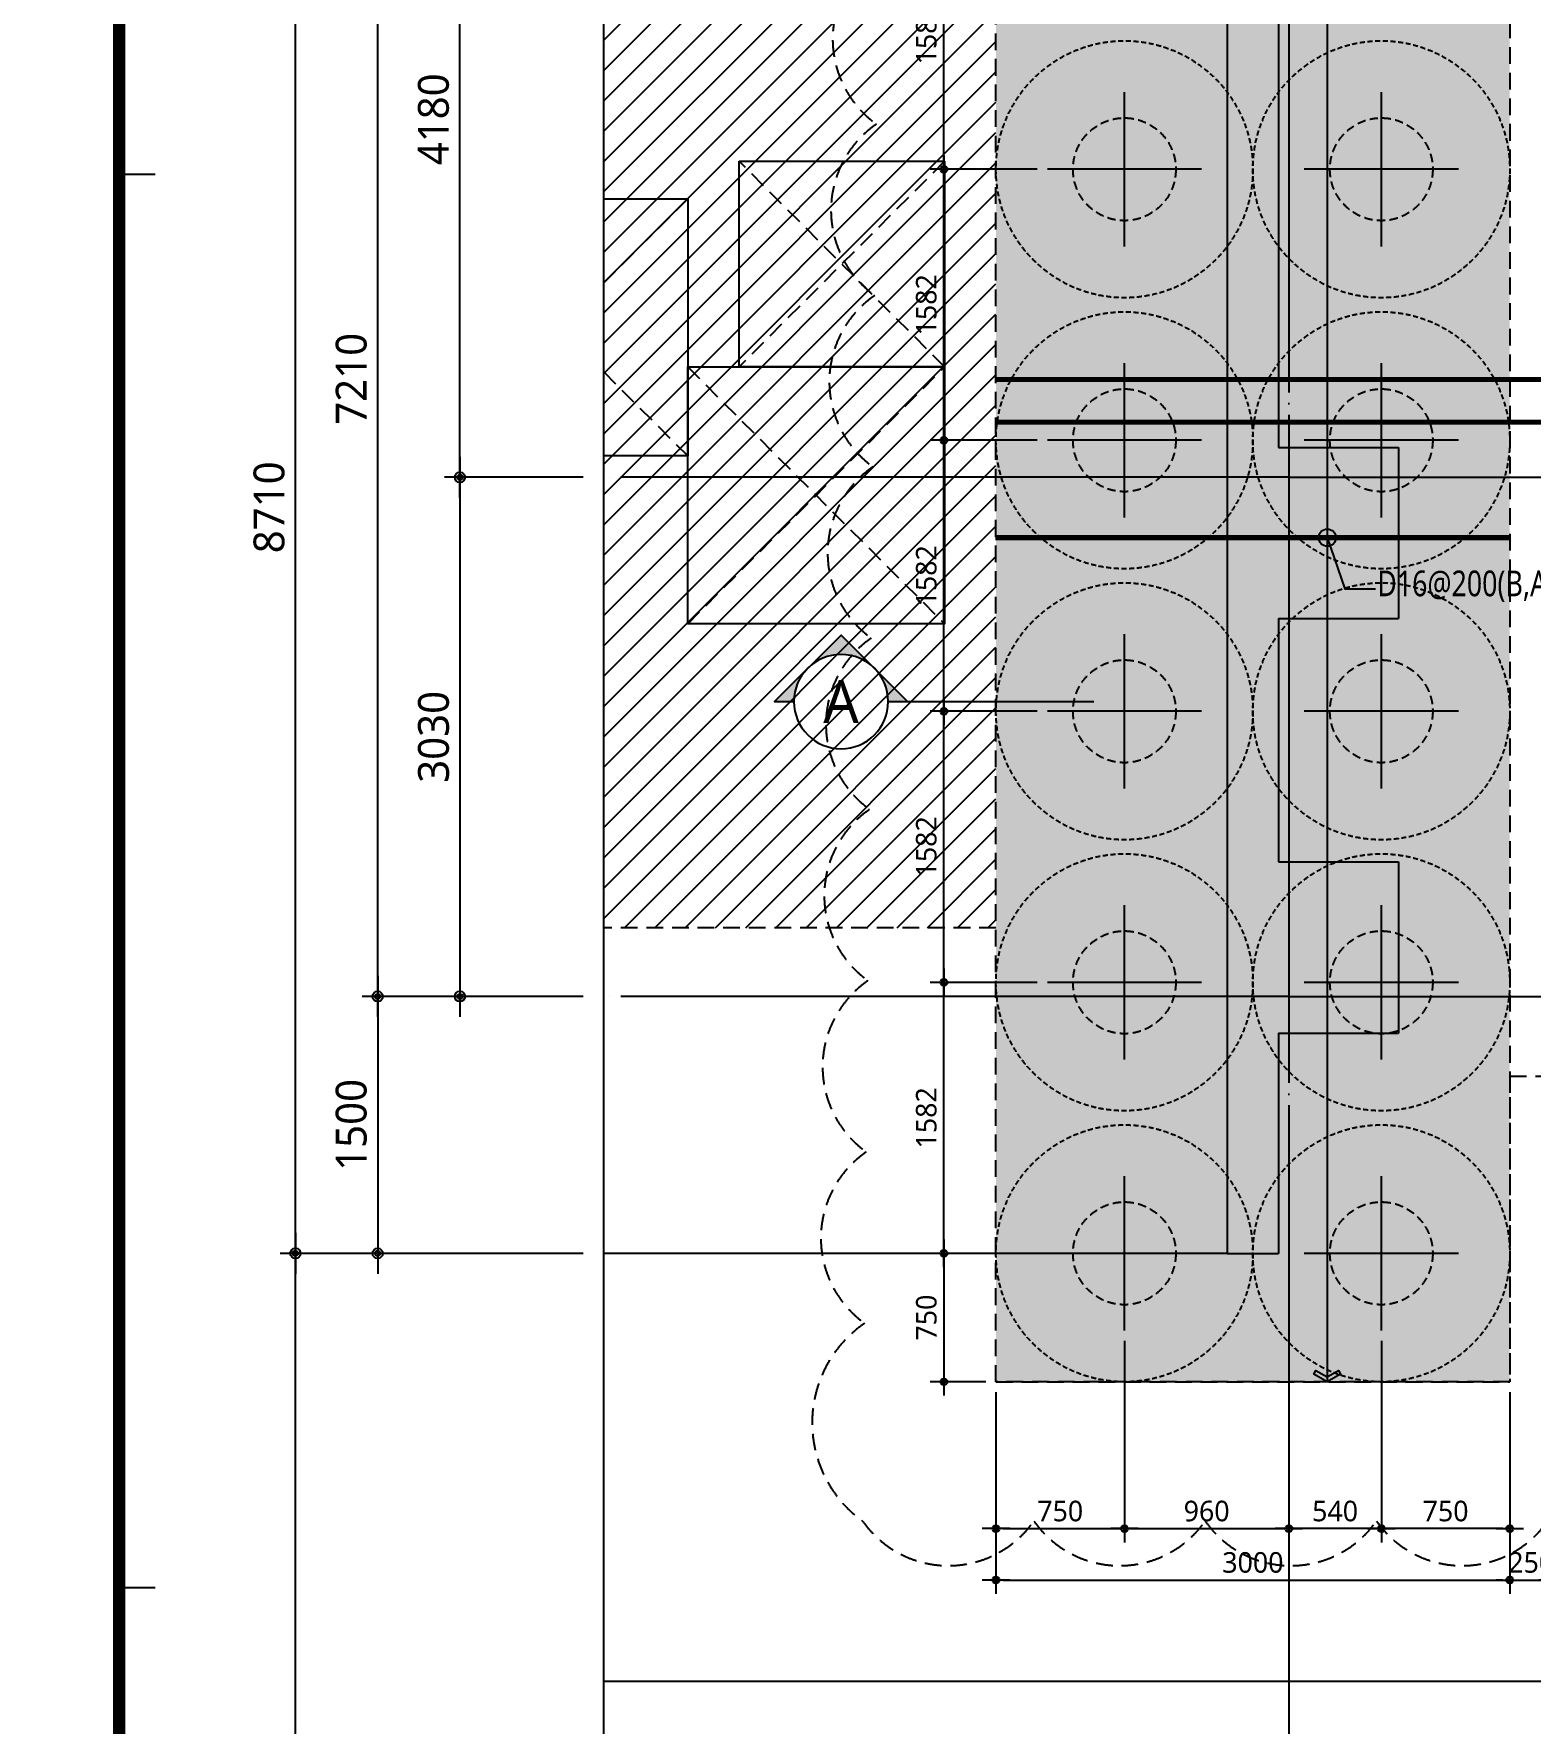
# Model space of a CAD drawing. Header units: millimetres. Extents: x 262481 to 2519995, y -394348 to 364571.
# Drawn here: x 488817 to 497559, y -79860 to -69993 of the extents above; entities that cross this region are included whole.
import ezdxf
from ezdxf.enums import TextEntityAlignment as Align
from ezdxf.xclip import XClip

# ---------------------------------------------------------------- set-up
doc = ezdxf.new("R2010")
doc.units = ezdxf.units.MM
doc.header["$LTSCALE"] = 65
doc.header["$XCLIPFRAME"] = 0
for name, pattern in [('CEN', [62, 60, -1, 0, -1]), ('HID2', [7.5, 6, -1.5]), ('XS-기초$0$CEN', [62, 60, -1, 0, -1]), ('XS-기초$0$HID', [2.3, 1.5, -0.8])]:
    doc.linetypes.add(name, pattern=pattern)
doc.layers.get('Defpoints').update_dxf_attribs({"color": 145})
for name, color, linetype in [('BAR-B', 2, 'HID2'), ('BAR-T', 2, 'Continuous'), ('CEN', 1, 'CEN'), ('DIM', 7, 'Continuous'), ('DOT', 3, 'Continuous'), ('FORM_고양장항A-1BL-S-성능$0$FORM', 7, 'Continuous'), ('HAT', 5, 'Continuous'), ('LEADER', 7, 'Continuous'), ('SEC', 11, 'Continuous'), ('T', 1, 'Continuous'), ('XS-기초$0$252', 252, 'Continuous'), ('XS-기초$0$CEN', 1, 'XS-기초$0$CEN'), ('XS-기초$0$PILE', 3, 'XS-기초$0$HID'), ('XS-기초$0$WALL', 11, 'Continuous'), ('XS-기초$0$기초연단', 3, 'Continuous'), ('XS-기초$0$보강구간', 6, 'XS-기초$0$HID'), ('XS-기초$0$집수정', 21, 'Continuous'), ('XS-기초$0$집수정-영구', 1, 'Continuous'), ('XS-기초$0$집수정-우수', 6, 'Continuous')]:
    doc.layers.add(name, color=color, linetype=linetype)
for name, color, linetype, plot in [('DEFPOINT', 144, 'Continuous', False), ('FORM_고양장항A-1BL-S-성능$0$DEFPOINT', 144, 'Continuous', False), ('XS-기초$0$0106', 30, 'XS-기초$0$HID', False), ('XS-기초$0$DEFPOINT', 144, 'Continuous', False)]:
    doc.layers.add(name, color=color, linetype=linetype, plot=plot)
doc.styles.add('맑은고딕', font='malgun.ttf')
doc.dimstyles.new('DIM_40', dxfattribs={"dimscale": 40, "dimtxt": 3, "dimasz": 1, "dimexe": 2, "dimexo": 1.5, "dimgap": 1, "dimtad": 1, "dimdec": 0, "dimzin": 0, "dimdsep": 46, "dimtxsty": '맑은고딕', "dimblk1": 'DIMDOT', "dimblk2": 'DIMDOT', "dimsah": 1, "dimcen": 0.09, "dimdle": 2, "dimclrd": 7, "dimclre": 7, "dimclrt": 6, "dimadec": 0, "dimazin": 0, "dimtfac": 1, "dimtdec": 0, "dimtix": 1, "dimtmove": 2, "dimatfit": 3, "dimldrblk": 'DIMDOT', "dimfxl": 0, "dimtolj": 1, "dimtzin": 0, "dimarcsym": 0})
doc.dimstyles.new('DIM_60', dxfattribs={"dimscale": 60, "dimtxt": 3, "dimasz": 1, "dimexe": 1.5, "dimexo": 2, "dimgap": 1, "dimtad": 1, "dimdec": 0, "dimzin": 0, "dimdsep": 46, "dimtxsty": '맑은고딕', "dimblk1": 'DIMDOT', "dimblk2": 'DIMDOT', "dimsah": 1, "dimcen": 0.09, "dimdle": 2, "dimclrd": 7, "dimclre": 7, "dimclrt": 3, "dimadec": 0, "dimazin": 0, "dimtfac": 1, "dimtdec": 0, "dimtix": 1, "dimtmove": 2, "dimatfit": 3, "dimldrblk": 'DIMDOT', "dimfxl": 0, "dimtolj": 1, "dimtzin": 0, "dimarcsym": 0})

# ---------------------------------------------------------------- blocks, each defined once
blk = doc.blocks.new('XS-기초$0$PILE-600')
at = {"layer": 'XS-기초$0$DEFPOINT', "color": 173, "linetype": 'XS-기초$0$HID', "ltscale": 0.3}
blk.add_circle((0, 0), 750, dxfattribs=at)
at = {"layer": 'XS-기초$0$PILE', "linetype": 'Continuous'}
for p, q in [((0, -450), (0, 450)), ((-450, 0), (450, 0))]:
    blk.add_line(p, q, dxfattribs=at)
at = {"layer": 'XS-기초$0$PILE', "ltscale": 0.5}
blk.add_circle((0, 0), 300, dxfattribs=at)
blk = doc.blocks.new('XS-기초$0$집수정-1.5x1.5-영구')
at = {"layer": 'XS-기초$0$집수정-영구', "linetype": 'XS-기초$0$HID'}
for p, q in [((1500, 0), (0, 1500)), ((0, 0), (1500, 1500))]:
    blk.add_line(p, q, dxfattribs=at)
at = {"layer": 'XS-기초$0$집수정-영구'}
blk.add_lwpolyline([(0, 0), (0, 1500), (1500, 1500), (1500, 0)], close=True, dxfattribs=at)
blk = doc.blocks.new('XS-기초$0$영구집수정')
at = {"layer": 'XS-기초$0$집수정-영구', "rotation": 180}
blk.add_blockref('XS-기초$0$집수정-1.5x1.5-영구', (110975, -26200), dxfattribs=at)
blk = doc.blocks.new('XS-기초$0$집수정-1.2x1.2')
at = {"layer": 'XS-기초$0$집수정'}
for p, q in [((0, 0), (0, 1200)), ((0, 1200), (1200, 1200)), ((1200, 1200), (1200, 0)), ((1200, 0), (0, 0))]:
    blk.add_line(p, q, dxfattribs=at)
at = {"layer": 'XS-기초$0$집수정', "linetype": 'XS-기초$0$HID'}
for p, q in [((0, 0), (1200, 1200)), ((0, 1200), (1200, 0))]:
    blk.add_line(p, q, dxfattribs=at)
blk = doc.blocks.new('XS-기초$0$A$C762E058C')
at = {"layer": 'XS-기초$0$252'}
h = blk.add_hatch(color=256, dxfattribs=at)
h.dxf.hatch_style = 1
h.paths.add_polyline_path([(109600, -22900), (108800, -22900), (108800, -23400), (109600, -23400)])
h.paths.add_polyline_path([(116669.9, -26473.1), (116075.4, -25937.8), (115740.8, -26309.4), (116335.3, -26844.7)])
h.paths.add_polyline_path([(112530.3, -23822.3), (113065.6, -23227.8), (112694.1, -22893.2), (112158.8, -23487.8)])
h.paths.add_polyline_path([(109700, -15900), (109700, -15100), (109200, -15100), (109200, -15900)])
h.paths.add_polyline_path([(80600, -15900), (80600, -15100), (80100, -15100), (80100, -15900)])
h.paths.add_polyline_path([(73500, -15900), (73500, -15100), (73000, -15100), (73000, -15900)])
h.paths.add_polyline_path([(93700, -15900), (93700, -15100), (93200, -15100), (93200, -15900)])
h.paths.add_polyline_path([(101700, -15900), (101700, -15100), (101200, -15100), (101200, -15900)])
h.paths.add_polyline_path([(85700, -15900), (85700, -15100), (85200, -15100), (85200, -15900)])
h = blk.add_hatch(color=256, dxfattribs=at)
h.dxf.hatch_style = 1
h.paths.add_polyline_path([(124805, -55785), (124805, -55985), (123925, -55985), (123925, -56285), (125305, -56285), (125305, -57445), (126255, -57445), (126255, -63825), (124900, -63825), (124900, -64125), (125200, -64125), (125200, -64625), (125700, -64625), (125700, -64125), (126255, -64125), (126255, -65410), (126505, -65410), (126505, -64125), (127860, -64125), (127860, -63825), (126505, -63825), (126505, -57445), (127455, -57445), (127455, -56285), (128835, -56285), (128835, -55985), (127155, -55985), (127155, -57145), (126380, -57145), (125605, -57145), (125605, -55985), (125605, -55785)])
h.paths.add_polyline_path([(106100, -55300), (105300, -55300), (105300, -55800), (106100, -55800)])
h.paths.add_polyline_path([(105600, -63900), (105800, -63900), (105800, -65410), (106100, -65410), (106100, -64125), (107400, -64125), (107400, -63825), (106100, -63825), (106100, -60730), (109280, -60730), (109280, -60480), (106100, -60480), (106100, -56285), (106915, -56285), (106915, -55985), (105800, -55985), (105800, -63100), (105600, -63100)])
h.paths.add_polyline_path([(133680, -63250), (133480, -63250), (133480, -55950), (133680, -55950), (133680, -55150), (133480, -55150), (133480, -54495), (133180, -54495), (133180, -55985), (132365, -55985), (132365, -56285), (133180, -56285), (133180, -60480), (130000, -60480), (130000, -60730), (133180, -60730), (133180, -63825), (131880, -63825), (131880, -64125), (133180, -64125), (133180, -65410), (133480, -65410), (133480, -64050), (133680, -64050)])
h.paths.add_polyline_path([(117700, -64625), (117700, -63825), (117200, -63825), (117200, -64625)], flags=17)
h.paths.add_polyline_path([(109700, -63825), (109200, -63825), (108910, -63825), (108910, -64125), (109200, -64125), (109200, -64625), (109700, -64625)])
h.paths.add_polyline_path([(124075, -54635), (124375, -54635), (124375, -46185), (117850, -46185), (117850, -45985), (117050, -45985), (117050, -46185), (116075, -46185), (116075, -46485), (116525, -46485), (116525, -49385), (116825, -49385), (116825, -46485), (121375, -46485), (121375, -49085), (117935, -49085), (117935, -49385), (121850, -49385), (121850, -49085), (121675, -49085), (121675, -46485), (124075, -46485), (124075, -49085), (123420, -49085), (123420, -49385), (124075, -49385), (124075, -51585), (123475, -51585), (123475, -51885), (124075, -51885), (124075, -54185), (119175, -54185), (119175, -51885), (119875, -51885), (119875, -51585), (118875, -51585), (118875, -54185), (116525, -54185), (116525, -54485), (124075, -54485)])
h.paths.add_polyline_path([(120965, -51885), (122285, -51885), (122285, -51585), (120965, -51585)], flags=17)
h.paths.add_polyline_path([(114725, -53185), (113725, -53185), (113725, -53885), (110505, -53885), (110505, -53185), (109505, -53185), (109505, -53885), (108085, -53885), (108085, -53185), (107085, -53185), (107085, -53885), (105800, -53885), (105800, -54185), (114725, -54185)])
h.paths.add_polyline_path([(113025, -65410), (112775, -65410), (112775, -64125), (111420, -64125), (111420, -63825), (112775, -63825), (112775, -57445), (111825, -57445), (111825, -56285), (110445, -56285), (110445, -55985), (112125, -55985), (112125, -57145), (112900, -57145), (113675, -57145), (113675, -55985), (115355, -55985), (115355, -56285), (113975, -56285), (113975, -57445), (113025, -57445), (113025, -63825), (114380, -63825), (114380, -64125), (113025, -64125)])
h.paths.add_polyline_path([(119765, -65410), (119515, -65410), (119515, -64125), (118400, -64125), (118400, -63825), (119515, -63825), (119515, -60730), (116520, -60730), (116520, -60480), (119515, -60480), (119515, -56285), (118885, -56285), (118885, -55985), (119640, -55985), (120395, -55985), (120395, -56285), (119765, -56285), (119765, -60480), (122760, -60480), (122760, -60730), (119765, -60730), (119765, -63825), (120880, -63825), (120880, -64125), (119765, -64125)])
h.paths.add_polyline_path([(122390, -64125), (122390, -63825), (122790, -63825), (122790, -64125)])
h.paths.add_polyline_path([(122510, -63125), (122760, -63125), (122760, -61590), (122510, -61590)], flags=17)
h.paths.add_polyline_path([(122510, -56985), (122760, -56985), (122760, -57815), (122510, -57815)], flags=17)
h.paths.add_polyline_path([(121905, -56285), (122705, -56285), (122705, -55985), (121905, -55985)])
h.paths.add_polyline_path([(130370, -64125), (130370, -63825), (129970, -63825), (129970, -64125)])
h.paths.add_polyline_path([(130250, -63125), (130000, -63125), (130000, -61590), (130250, -61590)])
h.paths.add_polyline_path([(130250, -56985), (130000, -56985), (130000, -57815), (130250, -57815)])
h.paths.add_polyline_path([(130855, -56285), (130055, -56285), (130055, -55985), (130855, -55985)], flags=17)
h.paths.add_polyline_path([(116890, -64125), (116890, -63825), (116490, -63825), (116490, -64125)])
h.paths.add_polyline_path([(116770, -63125), (116520, -63125), (116520, -61590), (116770, -61590)])
h.paths.add_polyline_path([(116770, -56985), (116520, -56985), (116520, -57815), (116770, -57815)])
h.paths.add_polyline_path([(117375, -56285), (116575, -56285), (116575, -55985), (117375, -55985)])
h.paths.add_polyline_path([(109030, -63125), (109280, -63125), (109280, -61590), (109030, -61590)], flags=17)
h.paths.add_polyline_path([(109030, -56985), (109280, -56985), (109280, -57815), (109030, -57815)], flags=17)
h.paths.add_polyline_path([(108425, -56285), (109225, -56285), (109225, -55985), (108425, -55985)])
h.paths.add_polyline_path([(125850, -47200), (125050, -47200), (125050, -47700), (125850, -47700)])
h.paths.add_polyline_path([(114725, -50300), (113725, -50300), (113725, -51300), (114725, -51300)])
h.paths.add_polyline_path([(110505, -50300), (109505, -50300), (109505, -51300), (110505, -51300)])
h.paths.add_polyline_path([(108085, -50300), (107085, -50300), (107085, -51300), (108085, -51300)])
h.paths.add_polyline_path([(110505, -45410), (109505, -45410), (109505, -44410), (110505, -44410)])
h.paths.add_polyline_path([(108085, -45410), (107085, -45410), (107085, -44410), (108085, -44410)])
h.paths.add_polyline_path([(110505, -48330), (109505, -48330), (109505, -47330), (110505, -47330), (110505, -47705), (113005, -47705), (113005, -46805), (114425, -46805), (114425, -45775), (114725, -45775), (114725, -47105), (113305, -47105), (113305, -47830), (113305, -48555), (114725, -48555), (114725, -49850), (114425, -49850), (114425, -48855), (113005, -48855), (113005, -47955), (110505, -47955)])
h.paths.add_polyline_path([(108085, -48330), (107085, -48330), (107085, -47955), (105800, -47955), (105800, -47705), (107085, -47705), (107085, -47330), (108085, -47330)])
h.paths.add_polyline_path([(113725, -44360), (113725, -44610), (113095, -44610), (113095, -44360)])
h.paths.add_polyline_path([(114425, -43755), (114425, -44555), (114725, -44555), (114725, -43755)])
h.paths.add_polyline_path([(133850, -47200), (133050, -47200), (133050, -47700), (133850, -47700)])
h.paths.add_polyline_path([(125850, -39100), (125050, -39100), (125050, -39600), (125850, -39600)])
h.paths.add_polyline_path([(117850, -39100), (117050, -39100), (117050, -39600), (117850, -39600)], flags=17)
h.paths.add_polyline_path([(117485, -34200), (117485, -34500), (118975, -34500), (118975, -36300), (116075, -36300), (116075, -36600), (119275, -36600), (119275, -29350), (105800, -29350), (105800, -29650), (107085, -29650), (107085, -30350), (108085, -30350), (108085, -29650), (109505, -29650), (109505, -30350), (110505, -30350), (110505, -29650), (114425, -29650), (114425, -30465), (114725, -30465), (114725, -29650), (116075, -29650), (116075, -35190), (116375, -35190), (116375, -29650), (118975, -29650), (118975, -34200)])
h.paths.add_polyline_path([(110505, -41290), (109505, -41290), (109505, -42290), (110505, -42290), (110505, -41915), (114425, -41915), (114425, -42545), (114725, -42545), (114725, -41790), (114725, -41035), (114425, -41035), (114425, -41665), (110505, -41665)])
h.paths.add_polyline_path([(108085, -41290), (107085, -41290), (107085, -41665), (105800, -41665), (105800, -41915), (107085, -41915), (107085, -42290), (108085, -42290)])
h.paths.add_polyline_path([(110505, -38170), (109505, -38170), (109505, -39170), (110505, -39170)])
h.paths.add_polyline_path([(108085, -38170), (107085, -38170), (107085, -39170), (108085, -39170)])
h.paths.add_polyline_path([(110505, -36250), (109505, -36250), (109505, -35250), (110505, -35250), (110505, -35625), (113005, -35625), (113005, -34725), (114425, -34725), (114425, -33695), (114725, -33695), (114725, -35025), (113305, -35025), (113305, -35750), (113305, -36475), (114725, -36475), (114725, -37805), (114425, -37805), (114425, -36775), (113005, -36775), (113005, -35875), (110505, -35875)])
h.paths.add_polyline_path([(108085, -36250), (107085, -36250), (107085, -35875), (105800, -35875), (105800, -35625), (107085, -35625), (107085, -35250), (108085, -35250)])
h.paths.add_polyline_path([(110505, -33330), (109505, -33330), (109505, -32330), (110505, -32330)], flags=17)
h.paths.add_polyline_path([(108085, -33330), (107085, -33330), (107085, -32330), (108085, -32330)], flags=17)
h.paths.add_polyline_path([(113725, -39220), (113725, -38970), (113095, -38970), (113095, -39220)])
h.paths.add_polyline_path([(114425, -39825), (114425, -39025), (114725, -39025), (114725, -39825)])
h.paths.add_polyline_path([(113725, -32280), (113725, -32530), (113095, -32530), (113095, -32280)], flags=17)
h.paths.add_polyline_path([(114425, -31675), (114425, -32475), (114725, -32475), (114725, -31675)], flags=17)
edge = h.paths.add_edge_path()
edge.add_line((121375, -49385), (121850, -49385))
edge.add_line((116075, -34200), (116075, -34500))
blk = doc.blocks.new('XS-기초')
at = {"layer": 'XS-기초$0$0106'}
blk.add_lwpolyline([(231701.5, 170988.4, 0.520567), (230701.6, 170998.2, 0.520567), (229701.6, 171008, 0.520567), (228701.7, 171017.9, 0.520567), (227701.7, 171027.7, 0.520567), (226701.8, 171037.5, 0.520567), (225701.8, 171047.4, 0.520567), (224701.9, 171057.2, 0.520567), (223701.9, 171067.1, 0.520567), (222547.3, 171078.4, 0.520567), (222547.3, 170078.4, 0.520567), (222547.3, 169078.4, 0.520567), (222547.3, 168078.4, 0.520567), (222547.3, 167078.4, 0.520567)], format="xyb", dxfattribs=at)
at = {"layer": 'XS-기초$0$CEN'}
for p, q in [((233035, 168590), (224110, 168590)), ((225610, 168590), (225610, 162550)), ((228640, 168590), (228640, 165680))]:
    blk.add_line(p, q, dxfattribs=at)
at = {"layer": 'XS-기초$0$WALL'}
for p, q in [((224110, 168950), (224110, 168650)), ((237585, 168950), (224110, 168950)), ((225395, 168650), (224110, 168650)), ((225395, 168650), (225395, 167950)), ((226395, 168650), (226395, 167950)), ((227815, 168650), (226395, 168650)), ((227815, 168650), (227815, 167950)), ((232735, 168650), (228815, 168650)), ((228815, 168650), (228815, 167950)), ((226395, 167950), (225395, 167950)), ((228815, 167950), (227815, 167950))]:
    blk.add_line(p, q, dxfattribs=at)
at = {"layer": 'XS-기초$0$기초연단', "linetype": 'XS-기초$0$HID'}
for p, q in [((226010, 170300), (226010, 181300)), ((223360, 170300), (235935, 170300)), ((223360, 170300), (223360, 167300)), ((225145, 167300), (223360, 167300)), ((225145, 167300), (225145, 164050))]:
    blk.add_line(p, q, dxfattribs=at)
at = {"layer": 'XS-기초$0$보강구간'}
blk.add_lwpolyline([(223360, 167300), (223360, 170300), (235935, 170300), (235935, 167300)], close=True, dxfattribs=at)
at = {"layer": 'XS-기초$0$집수정-우수', "linetype": 'XS-기초$0$HID'}
for p, q in [((230265, 173600), (228765, 172100)), ((230265, 172100), (228765, 173600))]:
    blk.add_line(p, q, dxfattribs=at)
at = {"layer": 'XS-기초$0$집수정-우수'}
blk.add_lwpolyline([(230265, 172100), (228765, 172100), (228765, 173600), (230265, 173600)], close=True, dxfattribs=at)
at = {"layer": 'XS-기초$0$252'}
blk.add_blockref('XS-기초$0$A$C762E058C', (118310, 198300), dxfattribs=at)
at = {"layer": 'XS-기초$0$PILE'}
for p in [(224110, 169550), (225692, 169550), (227274, 169550), (228856, 169550), (230438, 169550), (224110, 168050), (225692, 168050), (227274, 168050), (228856, 168050), (230438, 168050)]:
    blk.add_blockref('XS-기초$0$PILE-600', p, dxfattribs=at)
at = {"layer": 'XS-기초$0$집수정', "rotation": 90.00000000000001}
blk.add_blockref('XS-기초$0$집수정-1.2x1.2', (230485, 170600), dxfattribs=at)
at = {"layer": 'XS-기초$0$집수정-영구'}
blk.add_blockref('XS-기초$0$영구집수정', (118310, 198300), dxfattribs=at)
blk = doc.blocks.new('DIMDOT')
at = {"layer": 'DIM', "linetype": 'Continuous'}
blk.add_line((-2, 0), (2, 0), dxfattribs=at)
for radius in [0.5, 0.25]:
    blk.add_circle((0, 0), radius, dxfattribs=at)
blk = doc.blocks.new('*D534')
at = {"layer": 'Defpoints', "color": 0, "linetype": 'Continuous', "transparency": 16777216}
for p in [(490344.3, -68401.6), (492144.3, -68401.6), (492144.3, -77111.6)]:
    blk.add_point(p, dxfattribs=at)
at = {"layer": 'DIM', "color": 7, "linetype": 'Continuous', "lineweight": -2, "transparency": 16777216}
for p, q in [((492024.3, -68401.6), (490254.3, -68401.6)), ((490344.3, -77051.6), (490344.3, -68461.6)), ((492024.3, -77111.6), (490254.3, -77111.6))]:
    blk.add_line(p, q, dxfattribs=at)
at = {"layer": 'DIM', "color": 7, "linetype": 'Continuous', "lineweight": -2, "transparency": 16777216, "xscale": 60, "yscale": 60, "zscale": 60}
for p, rotation in [((490344.3, -68401.6), 90), ((490344.3, -77111.6), 270)]:
    blk.add_blockref('DIMDOT', p, dxfattribs=dict(at, rotation=rotation))
at = {"layer": 'DIM', "color": 3, "linetype": 'Continuous', "transparency": 16777216, "insert": (490190.8, -72756.6), "char_height": 180, "attachment_point": 5, "rotation": 90, "style": '맑은고딕'}
blk.add_mtext('\\A1;8710', dxfattribs=at)
blk = doc.blocks.new('*D535')
at = {"layer": 'Defpoints', "color": 0, "linetype": 'Continuous', "transparency": 16777216}
for p in [(490824.3, -68401.6), (492144.3, -68401.6), (492144.3, -75611.6)]:
    blk.add_point(p, dxfattribs=at)
at = {"layer": 'DIM', "color": 7, "linetype": 'Continuous', "lineweight": -2, "transparency": 16777216}
for p, q in [((492024.3, -68401.6), (490734.3, -68401.6)), ((490824.3, -75551.6), (490824.3, -68461.6)), ((492024.3, -75611.6), (490734.3, -75611.6))]:
    blk.add_line(p, q, dxfattribs=at)
at = {"layer": 'DIM', "color": 7, "linetype": 'Continuous', "lineweight": -2, "transparency": 16777216, "xscale": 60, "yscale": 60, "zscale": 60}
for p, rotation in [((490824.3, -68401.6), 90), ((490824.3, -75611.6), 270)]:
    blk.add_blockref('DIMDOT', p, dxfattribs=dict(at, rotation=rotation))
at = {"layer": 'DIM', "color": 3, "linetype": 'Continuous', "transparency": 16777216, "insert": (490670.8, -72006.6), "char_height": 180, "attachment_point": 5, "rotation": 90, "style": '맑은고딕'}
blk.add_mtext('\\A1;7210', dxfattribs=at)
blk = doc.blocks.new('*D536')
at = {"layer": 'Defpoints', "color": 0, "linetype": 'Continuous', "transparency": 16777216}
for p in [(492144.3, -75611.6), (490824.3, -77111.6), (492144.3, -77111.6)]:
    blk.add_point(p, dxfattribs=at)
at = {"layer": 'DIM', "color": 7, "linetype": 'Continuous', "lineweight": -2, "transparency": 16777216}
for p, q in [((492024.3, -75611.6), (490734.3, -75611.6)), ((490824.3, -75671.6), (490824.3, -77051.6)), ((492024.3, -77111.6), (490734.3, -77111.6))]:
    blk.add_line(p, q, dxfattribs=at)
at = {"layer": 'DIM', "color": 7, "linetype": 'Continuous', "lineweight": -2, "transparency": 16777216, "xscale": 60, "yscale": 60, "zscale": 60}
for p, rotation in [((490824.3, -75611.6), 90), ((490824.3, -77111.6), 270)]:
    blk.add_blockref('DIMDOT', p, dxfattribs=dict(at, rotation=rotation))
at = {"layer": 'DIM', "color": 3, "linetype": 'Continuous', "transparency": 16777216, "insert": (490670.8, -76361.6), "char_height": 180, "attachment_point": 5, "rotation": 90, "style": '맑은고딕'}
blk.add_mtext('\\A1;1500', dxfattribs=at)
blk = doc.blocks.new('*D537')
at = {"layer": 'Defpoints', "color": 0, "linetype": 'Continuous', "transparency": 16777216}
for p in [(491304.3, -68401.6), (492144.3, -68401.6), (492144.3, -72581.6)]:
    blk.add_point(p, dxfattribs=at)
at = {"layer": 'DIM', "color": 7, "linetype": 'Continuous', "lineweight": -2, "transparency": 16777216}
for p, q in [((492024.3, -68401.6), (491214.3, -68401.6)), ((491304.3, -72521.6), (491304.3, -68461.6)), ((492024.3, -72581.6), (491214.3, -72581.6))]:
    blk.add_line(p, q, dxfattribs=at)
at = {"layer": 'DIM', "color": 7, "linetype": 'Continuous', "lineweight": -2, "transparency": 16777216, "xscale": 60, "yscale": 60, "zscale": 60}
for p, rotation in [((491304.3, -68401.6), 90), ((491304.3, -72581.6), 270)]:
    blk.add_blockref('DIMDOT', p, dxfattribs=dict(at, rotation=rotation))
at = {"layer": 'DIM', "color": 3, "linetype": 'Continuous', "transparency": 16777216, "insert": (491150.8, -70491.6), "char_height": 180, "attachment_point": 5, "rotation": 90, "style": '맑은고딕'}
blk.add_mtext('\\A1;4180', dxfattribs=at)
blk = doc.blocks.new('*D589')
at = {"layer": 'Defpoints', "color": 0, "linetype": 'Continuous', "transparency": 16777216}
for p in [(492144.3, -72581.6), (491304.3, -75611.6), (492144.3, -75611.6)]:
    blk.add_point(p, dxfattribs=at)
at = {"layer": 'DIM', "color": 7, "linetype": 'Continuous', "lineweight": -2, "transparency": 16777216}
for p, q in [((492024.3, -72581.6), (491214.3, -72581.6)), ((491304.3, -72641.6), (491304.3, -75551.6)), ((492024.3, -75611.6), (491214.3, -75611.6))]:
    blk.add_line(p, q, dxfattribs=at)
at = {"layer": 'DIM', "color": 7, "linetype": 'Continuous', "lineweight": -2, "transparency": 16777216, "xscale": 60, "yscale": 60, "zscale": 60}
for p, rotation in [((491304.3, -72581.6), 90), ((491304.3, -75611.6), 270)]:
    blk.add_blockref('DIMDOT', p, dxfattribs=dict(at, rotation=rotation))
at = {"layer": 'DIM', "color": 3, "linetype": 'Continuous', "transparency": 16777216, "insert": (491151.3, -74096.6), "char_height": 180, "attachment_point": 5, "rotation": 90, "style": '맑은고딕'}
blk.add_mtext('\\A1;3030', dxfattribs=at)
blk = doc.blocks.new('단면기호1')
at = {"layer": 'SEC'}
h = blk.add_hatch(color=256, dxfattribs=at)
h.paths.add_polyline_path([(0, 388.9), (0, 275, 0.198912), (-194.5, 194.5)])
h.paths.add_polyline_path([(-388.9, 0), (-194.5, 194.5, 0.414214), (-194.5, -194.5)])
h.paths.add_polyline_path([(0, -275), (0, -388.9), (-194.5, -194.5, 0.198912)])
for points in [[(0, -388.9), (-388.9, 0), (0, 388.9), (0, 275)], [(0, -275), (0, -1475)]]:
    blk.add_lwpolyline(points, dxfattribs=at)
blk.add_circle((0, 0), 275, dxfattribs=at)
blk = doc.blocks.new('*D713')
at = {"layer": 'Defpoints', "color": 0, "linetype": 'Continuous', "transparency": 16777216}
for p in [(494130.2, -75529.6), (494734.3, -75529.6), (494734.3, -77111.6)]:
    blk.add_point(p, dxfattribs=at)
at = {"layer": 'DIM', "color": 7, "linetype": 'Continuous', "lineweight": -2, "transparency": 16777216}
for p, q in [((494674.3, -75529.6), (494050.2, -75529.6)), ((494130.2, -77071.6), (494130.2, -75569.6)), ((494674.3, -77111.6), (494050.2, -77111.6))]:
    blk.add_line(p, q, dxfattribs=at)
at = {"layer": 'DIM', "color": 7, "linetype": 'Continuous', "lineweight": -2, "transparency": 16777216, "xscale": 40, "yscale": 40, "zscale": 40}
for p, rotation in [((494130.2, -75529.6), 90), ((494130.2, -77111.6), 270)]:
    blk.add_blockref('DIMDOT', p, dxfattribs=dict(at, rotation=rotation))
at = {"layer": 'DIM', "color": 6, "linetype": 'Continuous', "transparency": 16777216, "insert": (494027.9, -76320.6), "char_height": 120, "attachment_point": 5, "rotation": 90, "style": '맑은고딕'}
blk.add_mtext('\\A1;1582', dxfattribs=at)
blk = doc.blocks.new('*D714')
at = {"layer": 'Defpoints', "color": 0, "linetype": 'Continuous', "transparency": 16777216}
for p in [(494130.2, -73947.6), (494734.3, -73947.6), (494734.3, -75529.6)]:
    blk.add_point(p, dxfattribs=at)
at = {"layer": 'DIM', "color": 7, "linetype": 'Continuous', "lineweight": -2, "transparency": 16777216}
for p, q in [((494674.3, -73947.6), (494050.2, -73947.6)), ((494130.2, -75489.6), (494130.2, -73987.6)), ((494674.3, -75529.6), (494050.2, -75529.6))]:
    blk.add_line(p, q, dxfattribs=at)
at = {"layer": 'DIM', "color": 7, "linetype": 'Continuous', "lineweight": -2, "transparency": 16777216, "xscale": 40, "yscale": 40, "zscale": 40}
for p, rotation in [((494130.2, -73947.6), 90), ((494130.2, -75529.6), 270)]:
    blk.add_blockref('DIMDOT', p, dxfattribs=dict(at, rotation=rotation))
at = {"layer": 'DIM', "color": 6, "linetype": 'Continuous', "transparency": 16777216, "insert": (494027.9, -74738.6), "char_height": 120, "attachment_point": 5, "rotation": 90, "style": '맑은고딕'}
blk.add_mtext('\\A1;1582', dxfattribs=at)
blk = doc.blocks.new('*D715')
at = {"layer": 'Defpoints', "color": 0, "linetype": 'Continuous', "transparency": 16777216}
for p in [(494130.2, -72365.6), (494734.3, -72365.6), (494674.3, -73947.6)]:
    blk.add_point(p, dxfattribs=at)
at = {"layer": 'DIM', "color": 7, "linetype": 'Continuous', "lineweight": -2, "transparency": 16777216}
for p, q in [((494674.3, -72365.6), (494050.2, -72365.6)), ((494130.2, -73907.6), (494130.2, -72405.6)), ((494614.3, -73947.6), (494050.2, -73947.6))]:
    blk.add_line(p, q, dxfattribs=at)
at = {"layer": 'DIM', "color": 7, "linetype": 'Continuous', "lineweight": -2, "transparency": 16777216, "xscale": 40, "yscale": 40, "zscale": 40}
for p, rotation in [((494130.2, -72365.6), 90), ((494130.2, -73947.6), 270)]:
    blk.add_blockref('DIMDOT', p, dxfattribs=dict(at, rotation=rotation))
at = {"layer": 'DIM', "color": 6, "linetype": 'Continuous', "transparency": 16777216, "insert": (494027.9, -73156.6), "char_height": 120, "attachment_point": 5, "rotation": 90, "style": '맑은고딕'}
blk.add_mtext('\\A1;1582', dxfattribs=at)
blk = doc.blocks.new('*D716')
at = {"layer": 'Defpoints', "color": 0, "linetype": 'Continuous', "transparency": 16777216}
for p in [(494130.2, -70783.6), (494734.3, -70783.6), (494734.3, -72365.6)]:
    blk.add_point(p, dxfattribs=at)
at = {"layer": 'DIM', "color": 7, "linetype": 'Continuous', "lineweight": -2, "transparency": 16777216}
for p, q in [((494674.3, -70783.6), (494050.2, -70783.6)), ((494130.2, -72325.6), (494130.2, -70823.6)), ((494674.3, -72365.6), (494050.2, -72365.6))]:
    blk.add_line(p, q, dxfattribs=at)
at = {"layer": 'DIM', "color": 7, "linetype": 'Continuous', "lineweight": -2, "transparency": 16777216, "xscale": 40, "yscale": 40, "zscale": 40}
for p, rotation in [((494130.2, -70783.6), 90), ((494130.2, -72365.6), 270)]:
    blk.add_blockref('DIMDOT', p, dxfattribs=dict(at, rotation=rotation))
at = {"layer": 'DIM', "color": 6, "linetype": 'Continuous', "transparency": 16777216, "insert": (494027.9, -71574.6), "char_height": 120, "attachment_point": 5, "rotation": 90, "style": '맑은고딕'}
blk.add_mtext('\\A1;1582', dxfattribs=at)
blk = doc.blocks.new('*D717')
at = {"layer": 'Defpoints', "color": 0, "linetype": 'Continuous', "transparency": 16777216}
for p in [(494130.2, -69201.6), (494734.3, -69201.6), (494734.3, -70783.6)]:
    blk.add_point(p, dxfattribs=at)
at = {"layer": 'DIM', "color": 7, "linetype": 'Continuous', "lineweight": -2, "transparency": 16777216}
for p, q in [((494674.3, -69201.6), (494050.2, -69201.6)), ((494130.2, -70743.6), (494130.2, -69241.6)), ((494674.3, -70783.6), (494050.2, -70783.6))]:
    blk.add_line(p, q, dxfattribs=at)
at = {"layer": 'DIM', "color": 7, "linetype": 'Continuous', "lineweight": -2, "transparency": 16777216, "xscale": 40, "yscale": 40, "zscale": 40}
for p, rotation in [((494130.2, -69201.6), 90), ((494130.2, -70783.6), 270)]:
    blk.add_blockref('DIMDOT', p, dxfattribs=dict(at, rotation=rotation))
at = {"layer": 'DIM', "color": 6, "linetype": 'Continuous', "transparency": 16777216, "insert": (494027.9, -69992.6), "char_height": 120, "attachment_point": 5, "rotation": 90, "style": '맑은고딕'}
blk.add_mtext('\\A1;1582', dxfattribs=at)
blk = doc.blocks.new('*D721')
at = {"layer": 'Defpoints', "color": 0, "linetype": 'Continuous', "transparency": 16777216}
for p in [(494734.3, -77111.6), (494130.2, -77861.6), (494434.3, -77861.6)]:
    blk.add_point(p, dxfattribs=at)
at = {"layer": 'DIM', "color": 7, "linetype": 'Continuous', "lineweight": -2, "transparency": 16777216}
for p, q in [((494674.3, -77111.6), (494050.2, -77111.6)), ((494130.2, -77151.6), (494130.2, -77821.6)), ((494374.3, -77861.6), (494050.2, -77861.6))]:
    blk.add_line(p, q, dxfattribs=at)
at = {"layer": 'DIM', "color": 7, "linetype": 'Continuous', "lineweight": -2, "transparency": 16777216, "xscale": 40, "yscale": 40, "zscale": 40}
for p, rotation in [((494130.2, -77111.6), 90), ((494130.2, -77861.6), 270)]:
    blk.add_blockref('DIMDOT', p, dxfattribs=dict(at, rotation=rotation))
at = {"layer": 'DIM', "color": 6, "linetype": 'Continuous', "transparency": 16777216, "insert": (494028.2, -77486.6), "char_height": 120, "attachment_point": 5, "rotation": 90, "style": '맑은고딕'}
blk.add_mtext('\\A1;750', dxfattribs=at)
blk = doc.blocks.new('*D735')
at = {"layer": 'Defpoints', "color": 0, "linetype": 'Continuous', "transparency": 16777216}
for p in [(494434.3, -77861.6), (497434.3, -77861.6), (497434.3, -79018.5)]:
    blk.add_point(p, dxfattribs=at)
at = {"layer": 'DIM', "color": 7, "linetype": 'Continuous', "lineweight": -2, "transparency": 16777216}
for p, q in [((494434.3, -77921.6), (494434.3, -79098.5)), ((497434.3, -77921.6), (497434.3, -79098.5)), ((494474.3, -79018.5), (497394.3, -79018.5))]:
    blk.add_line(p, q, dxfattribs=at)
at = {"layer": 'DIM', "color": 7, "linetype": 'Continuous', "lineweight": -2, "transparency": 16777216, "xscale": 40, "yscale": 40, "zscale": 40, "rotation": 180}
blk.add_blockref('DIMDOT', (494434.3, -79018.5), dxfattribs=at)
at = {"layer": 'DIM', "color": 7, "linetype": 'Continuous', "lineweight": -2, "transparency": 16777216, "xscale": 40, "yscale": 40, "zscale": 40}
blk.add_blockref('DIMDOT', (497434.3, -79018.5), dxfattribs=at)
at = {"layer": 'DIM', "color": 6, "linetype": 'Continuous', "transparency": 16777216, "insert": (495934.3, -78916.5), "char_height": 120, "attachment_point": 5, "style": '맑은고딕'}
blk.add_mtext('\\A1;3000', dxfattribs=at)
blk = doc.blocks.new('*D736')
at = {"layer": 'Defpoints', "color": 0, "linetype": 'Continuous', "transparency": 16777216}
for p in [(495184.3, -77561.6), (494434.3, -77861.6), (495184.3, -78718.5)]:
    blk.add_point(p, dxfattribs=at)
at = {"layer": 'DIM', "color": 7, "linetype": 'Continuous', "lineweight": -2, "transparency": 16777216}
for p, q in [((495184.3, -77621.6), (495184.3, -78798.5)), ((494434.3, -77921.6), (494434.3, -78798.5)), ((494474.3, -78718.5), (495144.3, -78718.5))]:
    blk.add_line(p, q, dxfattribs=at)
at = {"layer": 'DIM', "color": 7, "linetype": 'Continuous', "lineweight": -2, "transparency": 16777216, "xscale": 40, "yscale": 40, "zscale": 40, "rotation": 180}
blk.add_blockref('DIMDOT', (494434.3, -78718.5), dxfattribs=at)
at = {"layer": 'DIM', "color": 7, "linetype": 'Continuous', "lineweight": -2, "transparency": 16777216, "xscale": 40, "yscale": 40, "zscale": 40}
blk.add_blockref('DIMDOT', (495184.3, -78718.5), dxfattribs=at)
at = {"layer": 'DIM', "color": 6, "linetype": 'Continuous', "transparency": 16777216, "insert": (494809.3, -78616.5), "char_height": 120, "attachment_point": 5, "style": '맑은고딕'}
blk.add_mtext('\\A1;750', dxfattribs=at)
blk = doc.blocks.new('*D737')
at = {"layer": 'Defpoints', "color": 0, "linetype": 'Continuous', "transparency": 16777216}
for p in [(496684.3, -77561.6), (497434.3, -77861.6), (496684.3, -78718.5)]:
    blk.add_point(p, dxfattribs=at)
at = {"layer": 'DIM', "color": 7, "linetype": 'Continuous', "lineweight": -2, "transparency": 16777216}
for p, q in [((496684.3, -77621.6), (496684.3, -78798.5)), ((497434.3, -77921.6), (497434.3, -78798.5)), ((497394.3, -78718.5), (496724.3, -78718.5))]:
    blk.add_line(p, q, dxfattribs=at)
at = {"layer": 'DIM', "color": 7, "linetype": 'Continuous', "lineweight": -2, "transparency": 16777216, "xscale": 40, "yscale": 40, "zscale": 40, "rotation": 180}
blk.add_blockref('DIMDOT', (496684.3, -78718.5), dxfattribs=at)
at = {"layer": 'DIM', "color": 7, "linetype": 'Continuous', "lineweight": -2, "transparency": 16777216, "xscale": 40, "yscale": 40, "zscale": 40}
blk.add_blockref('DIMDOT', (497434.3, -78718.5), dxfattribs=at)
at = {"layer": 'DIM', "color": 6, "linetype": 'Continuous', "transparency": 16777216, "insert": (497059.3, -78616.5), "char_height": 120, "attachment_point": 5, "style": '맑은고딕'}
blk.add_mtext('\\A1;750', dxfattribs=at)
blk = doc.blocks.new('*D738')
at = {"layer": 'Defpoints', "color": 0, "linetype": 'Continuous', "transparency": 16777216}
for p in [(496684.3, -77561.6), (496144.3, -77861.6), (496144.3, -78718.5)]:
    blk.add_point(p, dxfattribs=at)
at = {"layer": 'DIM', "color": 7, "linetype": 'Continuous', "lineweight": -2, "transparency": 16777216}
for p, q in [((496684.3, -77621.6), (496684.3, -78798.5)), ((496144.3, -77921.6), (496144.3, -78798.5)), ((496644.3, -78718.5), (496184.3, -78718.5))]:
    blk.add_line(p, q, dxfattribs=at)
at = {"layer": 'DIM', "color": 7, "linetype": 'Continuous', "lineweight": -2, "transparency": 16777216, "xscale": 40, "yscale": 40, "zscale": 40, "rotation": 180}
blk.add_blockref('DIMDOT', (496144.3, -78718.5), dxfattribs=at)
at = {"layer": 'DIM', "color": 7, "linetype": 'Continuous', "lineweight": -2, "transparency": 16777216, "xscale": 40, "yscale": 40, "zscale": 40}
blk.add_blockref('DIMDOT', (496684.3, -78718.5), dxfattribs=at)
at = {"layer": 'DIM', "color": 6, "linetype": 'Continuous', "transparency": 16777216, "insert": (496414.3, -78616.5), "char_height": 120, "attachment_point": 5, "style": '맑은고딕'}
blk.add_mtext('\\A1;540', dxfattribs=at)
blk = doc.blocks.new('*D739')
at = {"layer": 'Defpoints', "color": 0, "linetype": 'Continuous', "transparency": 16777216}
for p in [(496144.3, -77561.6), (495184.3, -77861.6), (496144.3, -78718.5)]:
    blk.add_point(p, dxfattribs=at)
at = {"layer": 'DIM', "color": 7, "linetype": 'Continuous', "lineweight": -2, "transparency": 16777216}
for p, q in [((496144.3, -77621.6), (496144.3, -78798.5)), ((495184.3, -77921.6), (495184.3, -78798.5)), ((495224.3, -78718.5), (496104.3, -78718.5))]:
    blk.add_line(p, q, dxfattribs=at)
at = {"layer": 'DIM', "color": 7, "linetype": 'Continuous', "lineweight": -2, "transparency": 16777216, "xscale": 40, "yscale": 40, "zscale": 40, "rotation": 180}
blk.add_blockref('DIMDOT', (495184.3, -78718.5), dxfattribs=at)
at = {"layer": 'DIM', "color": 7, "linetype": 'Continuous', "lineweight": -2, "transparency": 16777216, "xscale": 40, "yscale": 40, "zscale": 40}
blk.add_blockref('DIMDOT', (496144.3, -78718.5), dxfattribs=at)
at = {"layer": 'DIM', "color": 6, "linetype": 'Continuous', "transparency": 16777216, "insert": (495664.3, -78616.5), "char_height": 120, "attachment_point": 5, "style": '맑은고딕'}
blk.add_mtext('\\A1;960', dxfattribs=at)
blk = doc.blocks.new('FORM_고양장항A-1BL-S-성능')
at = {"layer": 'FORM_고양장항A-1BL-S-성능$0$DEFPOINT', "color": 1}
for p, q in [((26, 297), (29, 297)), ((26, 159.5), (29, 159.5))]:
    blk.add_line(p, q, dxfattribs=at)
at = {"layer": 'FORM_고양장항A-1BL-S-성능$0$FORM'}
for points in [[(25, 573), (25, 21), (757, 21), (757, 573)], [(26, 572), (26, 22), (756, 22), (756, 572)]]:
    blk.add_lwpolyline(points, close=True, dxfattribs=at)
at = {"layer": 'FORM_고양장항A-1BL-S-성능$0$FORM', "const_width": 1}
blk.add_lwpolyline([(25.5, 572.5), (25.5, 21.5), (756.5, 21.5), (756.5, 572.5)], close=True, dxfattribs=at)
blk = doc.blocks.new('*D1012')
at = {"layer": 'Defpoints', "color": 0, "linetype": 'Continuous', "transparency": 16777216}
for p in [(497684.3, -76076.6), (497434.3, -77861.6), (497684.3, -79018.5)]:
    blk.add_point(p, dxfattribs=at)
at = {"layer": 'DIM', "color": 7, "linetype": 'Continuous', "lineweight": -2, "transparency": 16777216}
for p, q in [((497684.3, -76136.6), (497684.3, -79098.5)), ((497434.3, -77921.6), (497434.3, -79098.5)), ((497394.3, -79018.5), (497354.3, -79018.5)), ((497434.3, -79018.5), (497684.3, -79018.5)), ((497724.3, -79018.5), (497764.3, -79018.5))]:
    blk.add_line(p, q, dxfattribs=at)
at = {"layer": 'DIM', "color": 7, "linetype": 'Continuous', "lineweight": -2, "transparency": 16777216, "xscale": 40, "yscale": 40, "zscale": 40}
blk.add_blockref('DIMDOT', (497434.3, -79018.5), dxfattribs=at)
at = {"layer": 'DIM', "color": 7, "linetype": 'Continuous', "lineweight": -2, "transparency": 16777216, "xscale": 40, "yscale": 40, "zscale": 40, "rotation": 180}
blk.add_blockref('DIMDOT', (497684.3, -79018.5), dxfattribs=at)
at = {"layer": 'DIM', "color": 6, "linetype": 'Continuous', "transparency": 16777216, "insert": (497559.3, -78916.5), "char_height": 120, "attachment_point": 5, "style": '맑은고딕'}
blk.add_mtext('\\A1;250', dxfattribs=at)

msp = doc.modelspace()

# ---------------------------------------------------------------- hatches: boundary and pattern name
at = {"layer": 'DOT'}
h = msp.add_hatch(dxfattribs=at)
h.set_pattern_fill('DOTS', color=256, scale=60, angle=-90, style=0)
h.set_pattern_definition([(270, (331249.29, -295651.65), (60, -30), [0, -60])])
h.paths.add_polyline_path([(497434.3, -77861.6), (494434.3, -77861.6), (494434.3, -65286.6), (497434.3, -65286.6)])
at = {"layer": 'HAT'}
h = msp.add_hatch(dxfattribs=at)
h.set_pattern_fill('ANSI31', color=8, scale=1000)
h.set_pattern_definition([(45, (235484.29, -302471.65), (-88.388348, 88.388348), [])])
h.paths.add_polyline_path([(492144.3, -75211.6), (494434.3, -75211.6), (494434.3, -65286.6), (495184.3, -65286.6), (495184.3, -62286.6), (501534.3, -62286.6), (501534.3, -63036.6), (503634.3, -63036.6), (503634.3, -67361.6), (511269.3, -67361.6), (511269.3, -61536.6), (510869.3, -61536.6), (510869.3, -56186.6), (515384.3, -56186.6), (515384.3, -57636.6), (516269.3, -57636.6), (516269.3, -56786.6), (521819.3, -56786.6), (521819.3, -56186.6), (492144.3, -56186.6)])

# ---------------------------------------------------------------- linework, layer by layer
at = {"layer": 'BAR-B', "const_width": 30, "elevation": 0}
msp.add_lwpolyline([(494434.4, -72260.2), (523084.3, -72260.2)], dxfattribs=at)
at = {"layer": 'BAR-B', "const_width": 30}
msp.add_lwpolyline([(497434.3, -72933.6), (494431.4, -72933.6)], dxfattribs=at)
at = {"layer": 'BAR-T', "const_width": 30, "elevation": 0}
msp.add_lwpolyline([(494434.4, -72010.2), (523084.3, -72010.2)], dxfattribs=at)
at = {"layer": 'CEN'}
for p, q in [((496144.3, -72581.6), (492144.3, -72581.6)), ((496144.3, -75611.6), (492144.3, -75611.6)), ((495784.3, -77111.6), (492144.3, -77111.6)), ((496144.3, -77111.6), (496144.3, -84111.6))]:
    msp.add_line(p, q, dxfattribs=at)
at = {"layer": 'DEFPOINT'}
for points in [[(490344.3, -54986.6), (531884.3, -54986.6), (531884.3, -85311.6), (490344.3, -85311.6)], [(492144.3, -56186.6), (530384.3, -56186.6), (530384.3, -84111.6), (492144.3, -84111.6)], [(492144.3, -56186.6), (523084.3, -56186.6), (523084.3, -79611.6), (492144.3, -79611.6)]]:
    msp.add_lwpolyline(points, close=True, dxfattribs=at)
at = {"layer": 'LEADER'}
for points in [[(496368.3, -65286.6), (496446.3, -65331.2), (496433.9, -65352.9), (496368.3, -65315.4), (496302.7, -65352.9), (496290.2, -65331.3), (496368.3, -65286.6), (496368.3, -77861.6), (496290.2, -77817), (496302.7, -77795.4), (496368.3, -77832.9), (496433.9, -77795.4), (496446.3, -77817.1), (496368.3, -77861.6)], [(496368.7, -72933.6), (496470.6, -73231.7), (496650.7, -73231.7)]]:
    msp.add_lwpolyline(points, dxfattribs=at)
msp.add_circle((496368.7, -72933.6), 50, dxfattribs=at)

# ---------------------------------------------------------------- block references
at = {"xscale": 60, "yscale": 60, "zscale": 60}
msp.add_blockref('FORM_고양장항A-1BL-S-성능', (487784.3, -88631.6), dxfattribs=at)
ref = msp.add_blockref('XS-기초', (664734.3, -301221.6), dxfattribs=dict(rotation=90))
XClip(ref).set_block_clipping_path([(221610.0000000002, 141650.0000000168), (245034.9999999982, 172590.0000000082)])
at = {"layer": 'SEC', "xscale": -1, "rotation": 90}
msp.add_blockref('단면기호1', (493529.8, -73891), dxfattribs=at)

# ---------------------------------------------------------------- texts
at = {"layer": 'SEC', "color": 6, "style": '맑은고딕'}
msp.add_text('A', height=250, dxfattribs=at).set_placement((493529.8, -73891), align=Align.MIDDLE)
at = {"layer": 'T', "style": '맑은고딕', "width": 0.8}
msp.add_text('D16@200(B,ADD)', height=150, dxfattribs=at).set_placement((496660.7, -73200.9), align=Align.MIDDLE_LEFT)

# ---------------------------------------------------------------- dimensions: what is measured, and where the dimension line sits
at = {"layer": 'DIM', "linetype": 'Continuous'}
for base, p1, p2, angle, picture, middle in [((490344.3, -68401.6), (492144.3, -77111.6), (492144.3, -68401.6), 90, '*D534', (490190.8, -72756.6)), ((490824.3, -68401.6), (492144.3, -75611.6), (492144.3, -68401.6), 90, '*D535', (490670.8, -72006.6)), ((491304.3, -68401.6), (492144.3, -72581.6), (492144.3, -68401.6), 90, '*D537', (491150.8, -70491.6)), ((491304.3, -75611.6), (492144.3, -72581.6), (492144.3, -75611.6), 270, '*D589', (491151.3, -74096.6)), ((490824.3, -77111.6), (492144.3, -75611.6), (492144.3, -77111.6), 270, '*D536', (490670.8, -76361.6))]:
    dim = msp.add_linear_dim(base=base, p1=p1, p2=p2, angle=angle, dimstyle='DIM_60', dxfattribs=at)
    dim.commit()
    dim.dimension.update_dxf_attribs({"geometry": picture, "text_midpoint": middle})
for base, p1, p2, angle, picture, middle in [((494130.2, -69201.6), (494734.3, -70783.6), (494734.3, -69201.6), 90, '*D717', (494027.9, -69992.6)), ((494130.2, -70783.6), (494734.3, -72365.6), (494734.3, -70783.6), 90, '*D716', (494027.9, -71574.6)), ((494130.2, -72365.6), (494674.3, -73947.6), (494734.3, -72365.6), 90, '*D715', (494027.9, -73156.6)), ((494130.2, -73947.6), (494734.3, -75529.6), (494734.3, -73947.6), 90, '*D714', (494027.9, -74738.6)), ((494130.2, -75529.6), (494734.3, -77111.6), (494734.3, -75529.6), 90, '*D713', (494027.9, -76320.6)), ((494130.2, -77861.6), (494734.3, -77111.6), (494434.3, -77861.6), 90, '*D721', (494028.2, -77486.6)), ((496144.3, -78718.5), (496684.3, -77561.6), (496144.3, -77861.6), 180, '*D738', (496414.3, -78616.5)), ((496684.3, -78718.5), (497434.3, -77861.6), (496684.3, -77561.6), 180, '*D737', (497059.3, -78616.5))]:
    dim = msp.add_linear_dim(base=base, p1=p1, p2=p2, angle=angle, dimstyle='DIM_40', override={"dimtix": 1, "dimatfit": 3}, dxfattribs=at)
    dim.commit()
    dim.dimension.update_dxf_attribs({"geometry": picture, "text_midpoint": middle})
for base, p1, p2, picture, middle in [((497684.3, -79018.5), (497434.3, -77861.6), (497684.3, -76076.6), '*D1012', (497559.3, -78916.5)), ((495184.3, -78718.5), (494434.3, -77861.6), (495184.3, -77561.6), '*D736', (494809.3, -78616.5)), ((496144.3, -78718.5), (495184.3, -77861.6), (496144.3, -77561.6), '*D739', (495664.3, -78616.5)), ((497434.3, -79018.5), (494434.3, -77861.6), (497434.3, -77861.6), '*D735', (495934.3, -78916.5))]:
    dim = msp.add_linear_dim(base=base, p1=p1, p2=p2, dimstyle='DIM_40', override={"dimtix": 1, "dimatfit": 3}, dxfattribs=at)
    dim.commit()
    dim.dimension.update_dxf_attribs({"geometry": picture, "text_midpoint": middle})

doc.saveas('drawing.dxf')
